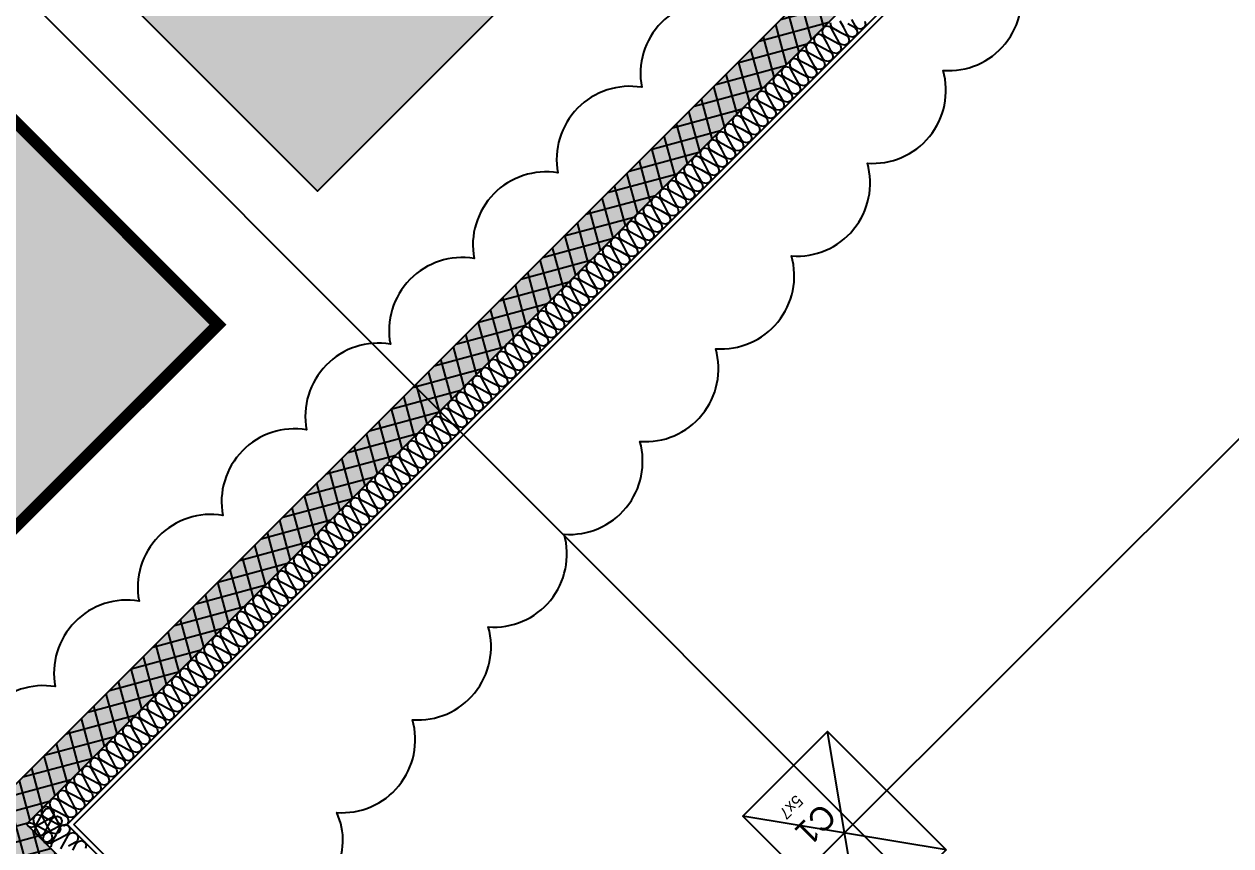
# Model space of a CAD drawing. Header units: millimetres. Extents: x -21000 to 567700, y 435000 to 850800.
# Drawn here: x 226627 to 231664, y 599095 to 602524 of the extents above; entities that cross this region are included whole.
import ezdxf
from ezdxf.xclip import XClip

# ---------------------------------------------------------------- set-up
doc = ezdxf.new("R2010")
doc.units = ezdxf.units.MM
doc.header["$LTSCALE"] = 700
doc.header["$XCLIPFRAME"] = 2
doc.linetypes.add('AB_Pbase$0$주차장기둥$0$CEN', pattern=[62, 60, -1, 0, -1])
doc.linetypes.add('HIDDEN', pattern=[9.525, 6.35, -3.175])
doc.layers.get('0').update_dxf_attribs({"color": 2})
doc.layers.get('Defpoints').update_dxf_attribs({"color": 171})
for name, color, linetype in [('AB_Pbase$0$ELE8', 8, 'Continuous'), ('AB_Pbase$0$FIN', 6, 'Continuous'), ('AB_Pbase$0$INS', 8, 'Continuous'), ('AB_Pbase$0$WAL', 3, 'Continuous'), ('AB_Pbase$0$경량벽체 세대창고 모듈', 4, 'HIDDEN'), ('AB_Pbase$0$주차-sol', 254, 'Continuous'), ('AB_Pbase$0$주차-여행', 221, 'Continuous'), ('AB_Pbase$0$주차-일반', 9, 'Continuous'), ('AB_Pbase$0$주차장기둥$0$CEN_P', 244, 'AB_Pbase$0$주차장기둥$0$CEN')]:
    doc.layers.add(name, color=color, linetype=linetype)
doc.layers.add('AB_Pbase$0$주차장기둥$0$DEFPOINT', color=247, linetype='Continuous', plot=False)
doc.styles.add('AB_Pbase$0$주차장기둥$0$맑은 고딕', font='')
doc.styles.get('AB_Pbase$0$주차장기둥$0$맑은 고딕').set_extended_font_data('Dotum')

# ---------------------------------------------------------------- blocks, each defined once
blk = doc.blocks.new('AB_Pbase$0$주차장기둥$0$cen 2bl 지하')
at = {"layer": 'AB_Pbase$0$주차장기둥$0$CEN_P', "color": 54}
for p, q in [((-61204.2, 83524.1), (-81015, 14504.8)), ((-130482.6, 82128.7), (39239.4, 33413))]:
    blk.add_line(p, q, dxfattribs=at)
blk = doc.blocks.new('AB_Pbase$0$주차장기둥$0$p기둥 5x7')
blk.add_lwpolyline([(-250, 350), (250, 350), (250, -350), (-250, -350)], close=True)
at = {"layer": 'AB_Pbase$0$주차장기둥$0$DEFPOINT'}
for p, q in [((250, 350), (-250, -350)), ((-250, 350), (250, -350))]:
    blk.add_line(p, q, dxfattribs=at)
at = {"layer": 'AB_Pbase$0$주차장기둥$0$DEFPOINT', "color": 6, "style": 'AB_Pbase$0$주차장기둥$0$맑은 고딕'}
for s, height, p in [('C1', 100, (-24.4, -160.2)), ('5x7', 50, (28.8, -258.5))]:
    blk.add_text(s, height=height, rotation=0, dxfattribs=at).set_placement(p)
blk = doc.blocks.new('AB_Pbase$0$주차장기둥')
for name, p, rotation in [('AB_Pbase$0$주차장기둥$0$cen 2bl 지하', (36991.8, -11666.7), 1.99999810188403), ('AB_Pbase$0$주차장기둥$0$p기둥 5x7', (-32055.9, 49776.3), 255.9848215677957)]:
    blk.add_blockref(name, p, dxfattribs=dict(rotation=rotation))
blk = doc.blocks.new('AB_Pbase$0$AB_Pbase-여행주차_')
at = {"layer": 'AB_Pbase$0$주차-sol'}
h = blk.add_hatch(color=252, dxfattribs=at)
h.paths.add_polyline_path([(54378012.4, -70102333.7), (54378012.4, -70097233.7), (54375512.4, -70097233.7), (54375512.4, -70102333.7)])
h.paths.add_polyline_path([(54377037.4, -70098358.7), (54377037.4, -70098508.7), (54377787.4, -70098508.7), (54377787.4, -70098358.7)], flags=16)
h.paths.add_polyline_path([(54376487.4, -70098358.7), (54376487.4, -70098508.7), (54375737.4, -70098508.7), (54375737.4, -70098358.7)], flags=16)
at = {"layer": 'AB_Pbase$0$주차-여행', "const_width": 50}
blk.add_lwpolyline([(54378012.4, -70102333.7), (54378012.4, -70097233.7), (54375512.4, -70097233.7), (54375512.4, -70102333.7)], close=True, dxfattribs=at)
blk = doc.blocks.new('AB_Pbase$0$주차일반')
at = {"layer": 'AB_Pbase$0$주차-sol'}
h = blk.add_hatch(color=254, dxfattribs=at)
h.dxf.hatch_style = 1
h.paths.add_polyline_path([(0, 0), (-2300, 0), (-2300, -5000), (0, -5000)])
h.paths.add_polyline_path([(-200, -3725), (-200, -3875), (-950, -3875), (-950, -3725)], flags=16)
h.paths.add_polyline_path([(-1350, -3725), (-1350, -3875), (-2100, -3875), (-2100, -3725)], flags=16)
at = {"layer": 'AB_Pbase$0$주차-일반', "color": 6}
blk.add_lwpolyline([(0, 0), (0, -5000), (-2300, -5000), (-2300, 0)], close=True, dxfattribs=at)
blk = doc.blocks.new('AB_Pbase$0$pppaaa_1_1')
at = {"layer": 'AB_Pbase$0$주차-여행', "rotation": 224.9848186016877}
blk.add_blockref('AB_Pbase$0$AB_Pbase-여행주차_', (88240010.4, -10538986.3), dxfattribs=at)
at = {"layer": 'AB_Pbase$0$주차-일반', "xscale": -1, "rotation": 44.98481870498729}
blk.add_blockref('AB_Pbase$0$주차일반', (224317.3, 605363.4), dxfattribs=at)
blk = doc.blocks.new('AB_Pbase')
at = {"layer": 'AB_Pbase$0$ELE8'}
h = blk.add_hatch(dxfattribs=at)
h.set_pattern_fill('NET', color=256, scale=20, angle=15.182184)
h.paths.add_polyline_path([(242568.3, 621077.2), (244588.7, 619957.3), (244661.4, 620088.5), (242509.8, 621281.1), (235027.7, 607783.1), (226424.5, 599184.4), (258210.1, 567381.9), (260268.4, 566241), (260341.1, 566372.2), (258301.3, 567502.9), (226636.7, 599184.4), (235148.7, 607691.9)])
h.paths.add_polyline_path([(247382.1, 630071), (247513.3, 629998.3), (244996.1, 625456.7), (246272.9, 624749), (245110.6, 622652.1), (244979.4, 622724.8), (246069, 624690.5), (244792, 625398.3)])
h.paths.add_polyline_path([(247988.2, 631164.3), (247876.7, 630963.1), (248007.8, 630890.4), (248119.4, 631091.6)])
h.paths.add_polyline_path([(255793.4, 631519.8), (255866.2, 631650.9), (250046.2, 634877.1), (248482.7, 632056.4), (248613.9, 631983.7), (250104.6, 634673.1)])
at = {"layer": 'AB_Pbase$0$경량벽체 세대창고 모듈'}
h = blk.add_hatch(dxfattribs=at)
h.set_pattern_fill('격자1', color=256)
h.set_pattern_definition([(360, (0, 0), (0, 1), []), (90, (0, 0), (-1, -1e-16), [])])
h.paths.add_polyline_path([(242568.3, 621077.2), (242641, 621208.4), (242509.8, 621281.1), (235027.7, 607783.1), (226424.5, 599184.4), (258210.1, 567381.9), (260268.4, 566241), (260341.1, 566372.2), (258301.3, 567502.9), (226636.7, 599184.4), (235148.7, 607691.9)])
h.paths.add_polyline_path([(247382.1, 630071), (247513.3, 629998.3), (244996.1, 625456.7), (246272.9, 624749), (245110.6, 622652.1), (244979.4, 622724.8), (246069, 624690.5), (244792, 625398.3)])
h.paths.add_polyline_path([(247988.2, 631164.3), (247876.7, 630963.1), (248007.8, 630890.4), (248119.4, 631091.6)])
h.paths.add_polyline_path([(255793.4, 631519.8), (255866.2, 631650.9), (250046.2, 634877.1), (248482.7, 632056.4), (248613.9, 631983.7), (250104.6, 634673.1)])
at = {"layer": 'AB_Pbase$0$FIN'}
for p, q in [((226806.4, 599184.3), (234042, 606416.1)), ((226834.6, 599184.3), (234042, 606387.8)), ((232550.1, 593437.5), (226806.4, 599184.3)), ((232564.2, 593451.7), (226834.6, 599184.3))]:
    blk.add_line(p, q, dxfattribs=at)
at = {"layer": 'AB_Pbase$0$INS'}
for points in [[(230136, 602536), (230139.4, 602522.4), (230133.5, 602509.7), (230120.7, 602503.7), (230106.3, 602506.3), (230097, 602515.6), (230082.1, 602543.2)], [(230065.2, 602526.2), (230092.7, 602511.4), (230102.1, 602502), (230105.5, 602488.5), (230099.5, 602475.7), (230086.8, 602469.8), (230072.4, 602472.3), (230063, 602481.7), (230048.2, 602509.3), (230033.3, 602536.8)], [(229991.8, 602530.9), (229994.3, 602516.5), (230003.6, 602507.2), (230031.2, 602492.3), (230058.8, 602477.4), (230068.1, 602468.1), (230071.5, 602454.5), (230065.6, 602441.8), (230052.8, 602435.9), (230038.4, 602438.4), (230029.1, 602447.7), (230014.2, 602475.3), (229999.4, 602502.9), (229990.1, 602512.2), (229976.5, 602515.6), (229963.8, 602509.7), (229957.8, 602497), (229960.4, 602482.6), (229969.7, 602473.2), (229997.3, 602458.4), (230024.8, 602443.5), (230034.2, 602434.2), (230037.6, 602420.6), (230031.6, 602407.9), (230018.9, 602401.9), (230004.5, 602404.5), (229995.1, 602413.8), (229980.3, 602441.4), (229965.4, 602469), (229956.1, 602478.3), (229942.5, 602481.7), (229929.8, 602475.8), (229923.9, 602463), (229926.4, 602448.6), (229935.7, 602439.3), (229963.3, 602424.4), (229990.9, 602409.6), (230000.2, 602400.2), (230003.6, 602386.7), (229997.7, 602373.9), (229984.9, 602368), (229970.5, 602370.5), (229961.2, 602379.9), (229946.3, 602407.5), (229931.5, 602435), (229922.2, 602444.4), (229908.6, 602447.8), (229895.9, 602441.8), (229889.9, 602429.1), (229892.5, 602414.7), (229901.8, 602405.4), (229929.4, 602390.5), (229956.9, 602375.6), (229966.3, 602366.3), (229969.7, 602352.7), (229963.7, 602340), (229951, 602334.1), (229936.6, 602336.6), (229927.2, 602346), (229912.4, 602373.5), (229897.5, 602401.1), (229888.2, 602410.4), (229874.6, 602413.8), (229861.9, 602407.9), (229856, 602395.2), (229858.5, 602380.8), (229867.8, 602371.4), (229895.4, 602356.6), (229923, 602341.7), (229932.3, 602332.4), (229935.7, 602318.8), (229929.8, 602306.1), (229917, 602300.1), (229902.6, 602302.7), (229893.3, 602312), (229878.4, 602339.6), (229863.6, 602367.2), (229854.3, 602376.5), (229840.7, 602379.9), (229828, 602374), (229822, 602361.3), (229824.6, 602346.8), (229833.9, 602337.5), (229861.5, 602322.6), (229889, 602307.8), (229898.4, 602298.4), (229901.8, 602284.9), (229895.8, 602272.1), (229883.1, 602266.2), (229868.7, 602268.8), (229859.3, 602278.1), (229844.5, 602305.7), (229829.6, 602333.2), (229820.3, 602342.6), (229806.7, 602346), (229794, 602340), (229788.1, 602327.3), (229790.6, 602312.9), (229799.9, 602303.6), (229827.5, 602288.7), (229855.1, 602273.8), (229864.4, 602264.5), (229867.8, 602250.9), (229861.9, 602238.2), (229849.1, 602232.3), (229834.7, 602234.8), (229825.4, 602244.2), (229810.5, 602271.7), (229795.7, 602299.3), (229786.4, 602308.7), (229772.8, 602312.1), (229760.1, 602306.1), (229754.1, 602293.4), (229756.7, 602279), (229766, 602269.6), (229793.6, 602254.8), (229821.1, 602239.9), (229830.5, 602230.6), (229833.9, 602217), (229827.9, 602204.3), (229815.2, 602198.3), (229800.8, 602200.9), (229791.4, 602210.2), (229776.6, 602237.8), (229761.7, 602265.4), (229752.4, 602274.7), (229738.8, 602278.1), (229726.1, 602272.2), (229720.2, 602259.5), (229722.7, 602245), (229732, 602235.7), (229759.6, 602220.8), (229787.2, 602206), (229796.5, 602196.6), (229799.9, 602183.1), (229794, 602170.3), (229781.2, 602164.4), (229766.8, 602167), (229757.5, 602176.3), (229742.6, 602203.9), (229727.8, 602231.5), (229718.5, 602240.8), (229704.9, 602244.2), (229692.2, 602238.3), (229686.2, 602225.5), (229688.8, 602211.1), (229698.1, 602201.8), (229725.7, 602186.9), (229753.2, 602172), (229762.6, 602162.7), (229766, 602149.1), (229760, 602136.4), (229747.3, 602130.5), (229732.9, 602133), (229723.5, 602142.4), (229708.7, 602169.9), (229693.8, 602197.5), (229684.5, 602206.9), (229670.9, 602210.3), (229658.2, 602204.3), (229652.3, 602191.6), (229654.8, 602177.2), (229664.1, 602167.8), (229691.7, 602153), (229719.3, 602138.1), (229728.6, 602128.8), (229732, 602115.2), (229726.1, 602102.5), (229713.3, 602096.5), (229698.9, 602099.1), (229689.6, 602108.4), (229674.7, 602136), (229659.9, 602163.6), (229650.6, 602172.9), (229637, 602176.3), (229624.3, 602170.4), (229618.3, 602157.7), (229620.9, 602143.2), (229630.2, 602133.9), (229657.8, 602119), (229685.3, 602104.2), (229694.7, 602094.8), (229698.1, 602081.3), (229692.1, 602068.5), (229679.4, 602062.6), (229665, 602065.2), (229655.6, 602074.5), (229640.8, 602102.1), (229625.9, 602129.7), (229616.6, 602139), (229603, 602142.4), (229590.3, 602136.5), (229584.4, 602123.7), (229586.9, 602109.3), (229596.2, 602100), (229623.8, 602085.1), (229651.4, 602070.3), (229660.7, 602060.9), (229664.1, 602047.3), (229658.2, 602034.6), (229645.4, 602028.7), (229631, 602031.2), (229621.7, 602040.6), (229606.8, 602068.1), (229592, 602095.7), (229582.7, 602105.1), (229569.1, 602108.5), (229556.4, 602102.5), (229550.4, 602089.8), (229553, 602075.4), (229562.3, 602066), (229589.9, 602051.2), (229617.4, 602036.3), (229626.8, 602027), (229630.2, 602013.4), (229624.2, 602000.7), (229611.5, 601994.7), (229597.1, 601997.3), (229587.7, 602006.6), (229572.9, 602034.2), (229558, 602061.8), (229548.7, 602071.1), (229535.1, 602074.5), (229522.4, 602068.6), (229516.5, 602055.9), (229519, 602041.4), (229528.3, 602032.1), (229555.9, 602017.2), (229583.5, 602002.4), (229592.8, 601993.1), (229596.2, 601979.5), (229590.3, 601966.7), (229577.5, 601960.8), (229563.1, 601963.4), (229553.8, 601972.7), (229538.9, 602000.3), (229524.1, 602027.9), (229514.8, 602037.2), (229501.2, 602040.6), (229488.5, 602034.7), (229482.5, 602021.9), (229485.1, 602007.5), (229494.4, 601998.2), (229522, 601983.3), (229549.5, 601968.5), (229558.9, 601959.1), (229562.3, 601945.5), (229556.3, 601932.8), (229543.6, 601926.9), (229529.2, 601929.4), (229519.8, 601938.8), (229505, 601966.3), (229490.1, 601993.9), (229480.8, 602003.3), (229467.2, 602006.7), (229454.5, 602000.7), (229448.6, 601988), (229451.1, 601973.6), (229460.4, 601964.2), (229488, 601949.4), (229515.6, 601934.5), (229524.9, 601925.2), (229528.3, 601911.6), (229522.4, 601898.9), (229509.6, 601892.9), (229495.2, 601895.5), (229485.9, 601904.8), (229471, 601932.4), (229456.2, 601960), (229446.9, 601969.3), (229433.3, 601972.7), (229420.6, 601966.8), (229414.6, 601954.1), (229417.2, 601939.6), (229426.5, 601930.3), (229454.1, 601915.4), (229481.6, 601900.6), (229491, 601891.3), (229494.4, 601877.7), (229488.4, 601865), (229475.7, 601859), (229461.3, 601861.6), (229451.9, 601870.9), (229437.1, 601898.5), (229422.2, 601926.1), (229412.9, 601935.4), (229399.3, 601938.8), (229386.6, 601932.9), (229380.7, 601920.1), (229383.2, 601905.7), (229392.5, 601896.4), (229420.1, 601881.5), (229447.7, 601866.7), (229457, 601857.3), (229460.4, 601843.7), (229454.5, 601831), (229441.7, 601825.1), (229427.3, 601827.6), (229418, 601837), (229403.1, 601864.6), (229388.3, 601892.1), (229379, 601901.5), (229365.4, 601904.9), (229352.7, 601898.9), (229346.7, 601886.2), (229349.3, 601871.8), (229358.6, 601862.4), (229386.2, 601847.6), (229413.7, 601832.7), (229423.1, 601823.4), (229426.5, 601809.8), (229420.5, 601797.1), (229407.8, 601791.2), (229393.4, 601793.7), (229384, 601803), (229369.2, 601830.6), (229354.3, 601858.2), (229345, 601867.5), (229331.4, 601870.9), (229318.7, 601865), (229312.8, 601852.3), (229315.3, 601837.8), (229324.6, 601828.5), (229352.2, 601813.7), (229379.8, 601798.8), (229389.1, 601789.5), (229392.5, 601775.9), (229386.6, 601763.2), (229373.8, 601757.2), (229359.4, 601759.8), (229350.1, 601769.1), (229335.2, 601796.7), (229320.4, 601824.3), (229311.1, 601833.6), (229297.5, 601837), (229284.8, 601831.1), (229278.8, 601818.3), (229281.4, 601803.9), (229290.7, 601794.6), (229318.3, 601779.7), (229345.8, 601764.9), (229355.2, 601755.5), (229358.6, 601741.9), (229352.6, 601729.2), (229339.9, 601723.3), (229325.5, 601725.8), (229316.1, 601735.2), (229301.3, 601762.8), (229286.4, 601790.3), (229277.1, 601799.7), (229263.5, 601803.1), (229250.8, 601797.1), (229244.9, 601784.4), (229247.4, 601770), (229256.7, 601760.6), (229284.3, 601745.8), (229311.9, 601730.9), (229321.2, 601721.6), (229324.6, 601708), (229318.7, 601695.3), (229305.9, 601689.4), (229291.5, 601691.9), (229282.2, 601701.2), (229267.3, 601728.8), (229252.5, 601756.4), (229243.2, 601765.7), (229229.6, 601769.1), (229216.9, 601763.2), (229210.9, 601750.5), (229213.5, 601736), (229222.8, 601726.7), (229250.4, 601711.9), (229277.9, 601697), (229287.3, 601687.7), (229290.7, 601674.1), (229284.7, 601661.4), (229272, 601655.4), (229257.6, 601658), (229248.2, 601667.3), (229233.4, 601694.9), (229218.5, 601722.5), (229209.2, 601731.8), (229195.6, 601735.2), (229182.9, 601729.3), (229177, 601716.5), (229179.5, 601702.1), (229188.8, 601692.8), (229216.4, 601677.9), (229244, 601663.1), (229253.3, 601653.7), (229256.7, 601640.2), (229250.8, 601627.4), (229238, 601621.5), (229223.6, 601624), (229214.3, 601633.4), (229199.4, 601661), (229184.6, 601688.5), (229175.3, 601697.9), (229161.7, 601701.3), (229149, 601695.3), (229143, 601682.6), (229145.6, 601668.2), (229154.9, 601658.8), (229182.5, 601644), (229210, 601629.1), (229219.4, 601619.8), (229222.8, 601606.2), (229216.8, 601593.5), (229204.1, 601587.6), (229189.7, 601590.1), (229180.3, 601599.4), (229165.5, 601627), (229150.6, 601654.6), (229141.3, 601663.9), (229127.7, 601667.3), (229115, 601661.4), (229109.1, 601648.7), (229111.6, 601634.3), (229120.9, 601624.9), (229148.5, 601610.1), (229176.1, 601595.2), (229185.4, 601585.9), (229188.8, 601572.3), (229182.9, 601559.6), (229170.1, 601553.6), (229155.7, 601556.2), (229146.4, 601565.5), (229131.5, 601593.1), (229116.7, 601620.7), (229107.4, 601630), (229093.8, 601633.4), (229081.1, 601627.5), (229075.1, 601614.7), (229077.7, 601600.3), (229087, 601591), (229114.6, 601576.1), (229142.1, 601561.3), (229151.5, 601551.9), (229154.9, 601538.4), (229148.9, 601525.6), (229136.2, 601519.7), (229121.8, 601522.2), (229112.4, 601531.6), (229097.6, 601559.2), (229082.7, 601586.7), (229073.4, 601596.1), (229059.8, 601599.5), (229047.1, 601593.5), (229041.2, 601580.8), (229043.7, 601566.4), (229053, 601557.1), (229080.6, 601542.2), (229108.2, 601527.3), (229117.5, 601518), (229120.9, 601504.4), (229115, 601491.7), (229102.2, 601485.8), (229087.8, 601488.3), (229078.5, 601497.6), (229063.6, 601525.2), (229048.8, 601552.8), (229039.5, 601562.1), (229025.9, 601565.5), (229013.2, 601559.6), (229007.2, 601546.9), (229009.8, 601532.5), (229019.1, 601523.1), (229046.7, 601508.3), (229074.2, 601493.4), (229083.6, 601484.1), (229087, 601470.5), (229081, 601457.8), (229068.3, 601451.8), (229053.9, 601454.4), (229044.5, 601463.7), (229029.7, 601491.3), (229014.8, 601518.9), (229005.5, 601528.2), (228991.9, 601531.6), (228979.2, 601525.7), (228973.3, 601512.9), (228975.8, 601498.5), (228985.1, 601489.2), (229012.7, 601474.3), (229040.3, 601459.5), (229049.6, 601450.1), (229053, 601436.6), (229047.1, 601423.8), (229034.3, 601417.9), (229019.9, 601420.4), (229010.6, 601429.8), (228995.7, 601457.4), (228980.9, 601484.9), (228971.6, 601494.3), (228958, 601497.7), (228945.3, 601491.7), (228939.3, 601479), (228941.9, 601464.6), (228951.2, 601455.3), (228978.8, 601440.4), (229006.3, 601425.5), (229015.7, 601416.2), (229019.1, 601402.6), (229013.1, 601389.9), (229000.4, 601384), (228986, 601386.5), (228976.6, 601395.9), (228961.8, 601423.4), (228946.9, 601451), (228937.6, 601460.3), (228924, 601463.7), (228911.3, 601457.8), (228905.4, 601445.1), (228907.9, 601430.7), (228917.2, 601421.3), (228944.8, 601406.5), (228972.4, 601391.6), (228981.7, 601382.3), (228985.1, 601368.7), (228979.2, 601356), (228966.4, 601350), (228952, 601352.6), (228942.7, 601361.9), (228927.8, 601389.5), (228913, 601417.1), (228903.7, 601426.4), (228890.1, 601429.8), (228877.4, 601423.9), (228871.4, 601411.2), (228874, 601396.7), (228883.3, 601387.4), (228910.9, 601372.5), (228938.4, 601357.7), (228947.8, 601348.3), (228951.2, 601334.8), (228945.2, 601322), (228932.5, 601316.1), (228918.1, 601318.7), (228908.7, 601328), (228893.9, 601355.6), (228879, 601383.1), (228869.7, 601392.5), (228856.1, 601395.9), (228843.4, 601389.9), (228837.5, 601377.2), (228840, 601362.8), (228849.3, 601353.5), (228876.9, 601338.6), (228904.5, 601323.7), (228913.8, 601314.4), (228917.2, 601300.8), (228911.3, 601288.1), (228898.5, 601282.2), (228884.1, 601284.7), (228874.8, 601294.1), (228859.9, 601321.6), (228845.1, 601349.2), (228835.8, 601358.6), (228822.2, 601362), (228809.5, 601356), (228803.5, 601343.3), (228806.1, 601328.9), (228815.4, 601319.5), (228843, 601304.7), (228870.5, 601289.8), (228879.9, 601280.5), (228883.3, 601266.9), (228877.3, 601254.2), (228864.6, 601248.2), (228850.2, 601250.8), (228840.8, 601260.1), (228826, 601287.7), (228811.1, 601315.3), (228801.8, 601324.6), (228788.2, 601328), (228775.5, 601322.1), (228769.6, 601309.4), (228772.1, 601294.9), (228781.4, 601285.6), (228809, 601270.7), (228836.6, 601255.9), (228845.9, 601246.5), (228849.3, 601233), (228843.4, 601220.2), (228830.6, 601214.3), (228816.2, 601216.9), (228806.9, 601226.2), (228792, 601253.8), (228777.2, 601281.4), (228767.9, 601290.7), (228754.3, 601294.1), (228741.6, 601288.2), (228735.6, 601275.4), (228738.2, 601261), (228747.5, 601251.7), (228775.1, 601236.8), (228802.6, 601221.9), (228812, 601212.6), (228815.4, 601199), (228809.4, 601186.3), (228796.7, 601180.4), (228782.3, 601182.9), (228772.9, 601192.3), (228758.1, 601219.8), (228743.2, 601247.4), (228733.9, 601256.8), (228720.3, 601260.2), (228707.6, 601254.2), (228701.7, 601241.5), (228704.2, 601227.1), (228713.5, 601217.7), (228741.1, 601202.9), (228768.7, 601188), (228778, 601178.7), (228781.4, 601165.1), (228775.5, 601152.4), (228762.7, 601146.4), (228748.3, 601149), (228739, 601158.3), (228724.1, 601185.9), (228709.3, 601213.5), (228700, 601222.8), (228686.4, 601226.2), (228673.7, 601220.3), (228667.7, 601207.6), (228670.3, 601193.1), (228679.6, 601183.8), (228707.2, 601168.9), (228734.7, 601154.1), (228744.1, 601144.7), (228747.5, 601131.2), (228741.5, 601118.4), (228728.8, 601112.5), (228714.4, 601115.1), (228705, 601124.4), (228690.2, 601152), (228675.3, 601179.6), (228666, 601188.9), (228652.4, 601192.3), (228639.7, 601186.4), (228633.8, 601173.6), (228636.3, 601159.2), (228645.6, 601149.9), (228673.2, 601135), (228700.8, 601120.2), (228710.1, 601110.8), (228713.5, 601097.2), (228707.6, 601084.5), (228694.8, 601078.6), (228680.4, 601081.1), (228671.1, 601090.5), (228656.2, 601118), (228641.4, 601145.6), (228632.1, 601155), (228618.5, 601158.4), (228605.8, 601152.4), (228599.8, 601139.7), (228602.4, 601125.3), (228611.7, 601115.9), (228639.3, 601101.1), (228666.8, 601086.2), (228676.2, 601076.9), (228679.6, 601063.3), (228673.6, 601050.6), (228660.9, 601044.6), (228646.5, 601047.2), (228637.1, 601056.5), (228622.3, 601084.1), (228607.4, 601111.7), (228598.1, 601121), (228584.5, 601124.4), (228571.8, 601118.5), (228565.9, 601105.8), (228568.4, 601091.3), (228577.7, 601082), (228605.3, 601067.1), (228632.9, 601052.3), (228642.2, 601043), (228645.6, 601029.4), (228639.7, 601016.6), (228626.9, 601010.7), (228612.5, 601013.3), (228603.2, 601022.6), (228588.3, 601050.2), (228573.5, 601077.8), (228564.2, 601087.1), (228550.6, 601090.5), (228537.9, 601084.6), (228531.9, 601071.8), (228534.5, 601057.4), (228543.8, 601048.1), (228571.4, 601033.2), (228598.9, 601018.4), (228608.3, 601009), (228611.7, 600995.4), (228605.7, 600982.7), (228593, 600976.8), (228578.6, 600979.3), (228569.2, 600988.7), (228554.4, 601016.2), (228539.5, 601043.8), (228530.2, 601053.2), (228516.6, 601056.6), (228503.9, 601050.6), (228498, 601037.9), (228500.5, 601023.5), (228509.8, 601014.1), (228537.4, 600999.3), (228565, 600984.4), (228574.3, 600975.1), (228577.7, 600961.5), (228571.8, 600948.8), (228559, 600942.8), (228544.6, 600945.4), (228535.3, 600954.7), (228520.4, 600982.3), (228505.6, 601009.9), (228496.3, 601019.2), (228482.7, 601022.6), (228470, 601016.7), (228464, 601004), (228466.6, 600989.5), (228475.9, 600980.2), (228503.5, 600965.3), (228531, 600950.5), (228540.4, 600941.2), (228543.8, 600927.6), (228537.8, 600914.9), (228525.1, 600908.9), (228510.7, 600911.5), (228501.3, 600920.8), (228486.5, 600948.4), (228471.6, 600976), (228462.3, 600985.3), (228448.7, 600988.7), (228436, 600982.8), (228430.1, 600970), (228432.6, 600955.6), (228441.9, 600946.3), (228469.5, 600931.4), (228497.1, 600916.6), (228506.4, 600907.2), (228509.8, 600893.6), (228503.9, 600880.9), (228491.1, 600875), (228476.7, 600877.5), (228467.4, 600886.9), (228452.5, 600914.5), (228437.7, 600942), (228428.4, 600951.4), (228414.8, 600954.8), (228402.1, 600948.8), (228396.1, 600936.1), (228398.7, 600921.7), (228408, 600912.3), (228435.6, 600897.5), (228463.1, 600882.6), (228472.5, 600873.3), (228475.9, 600859.7), (228469.9, 600847), (228457.2, 600841.1), (228442.8, 600843.6), (228433.4, 600852.9), (228418.6, 600880.5), (228403.7, 600908.1), (228394.4, 600917.4), (228380.8, 600920.8), (228368.1, 600914.9), (228362.2, 600902.2), (228364.7, 600887.7), (228374, 600878.4), (228401.6, 600863.6), (228429.2, 600848.7), (228438.5, 600839.4), (228441.9, 600825.8), (228436, 600813.1), (228423.2, 600807.1), (228408.8, 600809.7), (228399.5, 600819), (228384.6, 600846.6), (228369.8, 600874.2), (228360.5, 600883.5), (228346.9, 600886.9), (228334.2, 600881), (228328.2, 600868.2), (228330.8, 600853.8), (228340.1, 600844.5), (228367.7, 600829.6), (228395.2, 600814.8), (228404.6, 600805.4), (228408, 600791.8), (228402, 600779.1), (228389.3, 600773.2), (228374.9, 600775.7), (228365.5, 600785.1), (228350.7, 600812.7), (228335.8, 600840.2), (228326.5, 600849.6), (228312.9, 600853), (228300.2, 600847), (228294.3, 600834.3), (228296.8, 600819.9), (228306.1, 600810.5), (228333.7, 600795.7), (228361.3, 600780.8), (228370.6, 600771.5), (228374, 600757.9), (228368.1, 600745.2), (228355.3, 600739.3), (228340.9, 600741.8), (228331.6, 600751.1), (228316.7, 600778.7), (228301.9, 600806.3), (228292.6, 600815.6), (228279, 600819), (228266.3, 600813.1), (228260.3, 600800.4), (228262.9, 600785.9), (228272.2, 600776.6), (228299.8, 600761.8), (228327.3, 600746.9), (228336.7, 600737.6), (228340.1, 600724), (228334.1, 600711.3), (228321.4, 600705.3), (228307, 600707.9), (228297.6, 600717.2), (228282.8, 600744.8), (228267.9, 600772.4), (228258.6, 600781.7), (228245, 600785.1), (228232.3, 600779.2), (228226.4, 600766.4), (228228.9, 600752), (228238.2, 600742.7), (228265.8, 600727.8), (228293.4, 600713), (228302.7, 600703.6), (228306.1, 600690.1), (228300.2, 600677.3), (228287.4, 600671.4), (228273, 600673.9), (228263.7, 600683.3), (228248.8, 600710.9), (228234, 600738.4), (228224.7, 600747.8), (228211.1, 600751.2), (228198.4, 600745.2), (228192.4, 600732.5), (228195, 600718.1), (228204.3, 600708.7), (228231.9, 600693.9), (228259.4, 600679), (228268.8, 600669.7), (228272.2, 600656.1), (228266.2, 600643.4), (228253.5, 600637.5), (228239.1, 600640), (228229.7, 600649.3), (228214.9, 600676.9), (228200, 600704.5), (228190.7, 600713.8), (228177.1, 600717.2), (228164.4, 600711.3), (228158.5, 600698.6), (228161, 600684.2), (228170.3, 600674.8), (228197.9, 600660), (228225.5, 600645.1), (228234.8, 600635.8), (228238.2, 600622.2), (228232.3, 600609.5), (228219.5, 600603.5), (228205.1, 600606.1), (228195.8, 600615.4), (228180.9, 600643), (228166.1, 600670.6), (228156.8, 600679.9), (228143.2, 600683.3), (228130.5, 600677.4), (228124.5, 600664.6), (228127.1, 600650.2), (228136.4, 600640.9), (228164, 600626), (228191.5, 600611.2), (228200.9, 600601.8), (228204.3, 600588.3), (228198.3, 600575.5), (228185.6, 600569.6), (228171.2, 600572.1), (228161.8, 600581.5), (228147, 600609.1), (228132.1, 600636.6), (228122.8, 600646), (228109.2, 600649.4), (228096.5, 600643.4), (228090.6, 600630.7), (228093.1, 600616.3), (228102.4, 600607), (228130, 600592.1), (228157.6, 600577.2), (228166.9, 600567.9), (228170.3, 600554.3), (228164.4, 600541.6), (228151.6, 600535.7), (228137.2, 600538.2), (228127.9, 600547.5), (228113, 600575.1), (228098.2, 600602.7), (228088.9, 600612), (228075.3, 600615.4), (228062.6, 600609.5), (228056.6, 600596.8), (228059.2, 600582.4), (228068.5, 600573), (228096.1, 600558.2), (228123.6, 600543.3), (228133, 600534), (228136.4, 600520.4), (228130.4, 600507.7), (228117.7, 600501.7), (228103.3, 600504.3), (228093.9, 600513.6), (228079.1, 600541.2), (228064.2, 600568.8), (228054.9, 600578.1), (228041.3, 600581.5), (228028.6, 600575.6), (228022.7, 600562.8), (228025.2, 600548.4), (228034.5, 600539.1), (228062.1, 600524.2), (228089.7, 600509.4), (228099, 600500), (228102.4, 600486.5), (228096.5, 600473.7), (228083.7, 600467.8), (228069.3, 600470.3), (228060, 600479.7), (228045.1, 600507.3), (228030.3, 600534.8), (228021, 600544.2), (228007.4, 600547.6), (227994.7, 600541.6), (227988.7, 600528.9), (227991.3, 600514.5), (228000.6, 600505.2), (228028.2, 600490.3), (228055.7, 600475.4), (228065.1, 600466.1), (228068.5, 600452.5), (228062.5, 600439.8), (228049.8, 600433.9), (228035.4, 600436.4), (228026, 600445.8), (228011.2, 600473.3), (227996.3, 600500.9), (227987, 600510.3), (227973.4, 600513.6), (227960.7, 600507.7), (227954.8, 600495), (227957.3, 600480.6), (227966.6, 600471.2), (227994.2, 600456.4), (228021.8, 600441.5), (228031.1, 600432.2), (228034.5, 600418.6), (228028.6, 600405.9), (228015.8, 600399.9), (228001.4, 600402.5), (227992.1, 600411.8), (227977.2, 600439.4), (227962.4, 600467), (227953.1, 600476.3), (227939.5, 600479.7), (227926.8, 600473.8), (227920.8, 600461.1), (227923.4, 600446.6), (227932.7, 600437.3), (227960.3, 600422.4), (227987.8, 600407.6), (227997.2, 600398.2), (228000.6, 600384.7), (227994.6, 600371.9), (227981.9, 600366), (227967.5, 600368.6), (227958.1, 600377.9), (227943.3, 600405.5), (227928.4, 600433), (227919.1, 600442.4), (227905.5, 600445.8), (227892.8, 600439.8), (227886.9, 600427.1), (227889.4, 600412.7), (227898.7, 600403.4), (227926.3, 600388.5), (227953.9, 600373.6), (227963.2, 600364.3), (227966.6, 600350.7), (227960.7, 600338), (227947.9, 600332.1), (227933.5, 600334.6), (227924.2, 600344), (227909.3, 600371.5), (227894.5, 600399.1), (227885.2, 600408.5), (227871.6, 600411.9), (227858.9, 600405.9), (227852.9, 600393.2), (227855.5, 600378.8), (227864.8, 600369.4), (227892.4, 600354.6), (227919.9, 600339.7), (227929.3, 600330.4), (227932.7, 600316.8), (227926.7, 600304.1), (227914, 600298.1), (227899.6, 600300.7), (227890.2, 600310), (227875.4, 600337.6), (227860.5, 600365.2), (227851.2, 600374.5), (227837.6, 600377.9), (227824.9, 600372), (227819, 600359.3), (227821.5, 600344.8), (227830.8, 600335.5), (227858.4, 600320.6), (227886, 600305.8), (227895.3, 600296.4), (227898.7, 600282.9), (227892.8, 600270.1), (227880, 600264.2), (227865.6, 600266.8), (227856.3, 600276.1), (227841.4, 600303.7), (227826.6, 600331.3), (227817.3, 600340.6), (227803.7, 600344), (227791, 600338.1), (227785, 600325.3), (227787.6, 600310.9), (227796.9, 600301.6), (227824.5, 600286.7), (227852, 600271.8), (227861.4, 600262.5), (227864.8, 600248.9), (227858.8, 600236.2), (227846.1, 600230.3), (227831.7, 600232.8), (227822.3, 600242.2), (227807.5, 600269.7), (227792.6, 600297.3), (227783.3, 600306.7), (227769.7, 600310.1), (227757, 600304.1), (227751.1, 600291.4), (227753.6, 600277), (227762.9, 600267.6), (227790.5, 600252.8), (227818.1, 600237.9), (227827.4, 600228.6), (227830.8, 600215), (227824.9, 600202.3), (227812.1, 600196.3), (227797.7, 600198.9), (227788.4, 600208.2), (227773.5, 600235.8), (227758.7, 600263.4), (227749.4, 600272.7), (227735.8, 600276.1), (227723.1, 600270.2), (227717.1, 600257.5), (227719.7, 600243), (227729, 600233.7), (227756.6, 600218.8), (227784.1, 600204), (227793.5, 600194.6), (227796.9, 600181.1), (227790.9, 600168.3), (227778.2, 600162.4), (227763.8, 600165), (227754.4, 600174.3), (227739.6, 600201.9), (227724.7, 600229.5), (227715.4, 600238.8), (227701.8, 600242.2), (227689.1, 600236.3), (227683.2, 600223.5), (227685.7, 600209.1), (227695, 600199.8), (227722.6, 600184.9), (227750.2, 600170.1), (227759.5, 600160.7), (227762.9, 600147.1), (227757, 600134.4), (227744.2, 600128.5), (227729.8, 600131), (227720.5, 600140.4), (227705.6, 600167.9), (227690.8, 600195.5), (227681.5, 600204.9), (227667.9, 600208.3), (227655.2, 600202.3), (227649.2, 600189.6), (227651.8, 600175.2), (227661.1, 600165.8), (227688.7, 600151), (227716.2, 600136.1), (227725.6, 600126.8), (227729, 600113.2), (227723, 600100.5), (227710.3, 600094.5), (227695.9, 600097.1), (227686.5, 600106.4), (227671.7, 600134), (227656.8, 600161.6), (227647.5, 600170.9), (227633.9, 600174.3), (227621.2, 600168.4), (227615.3, 600155.7), (227617.8, 600141.2), (227627.1, 600131.9), (227654.7, 600117), (227682.3, 600102.2), (227691.6, 600092.9), (227695, 600079.3), (227689.1, 600066.5), (227676.3, 600060.6), (227661.9, 600063.2), (227652.6, 600072.5), (227637.7, 600100.1), (227622.9, 600127.7), (227613.6, 600137), (227600, 600140.4), (227587.3, 600134.5), (227581.3, 600121.7), (227583.9, 600107.3), (227593.2, 600098), (227620.8, 600083.1), (227648.3, 600068.3), (227657.7, 600058.9), (227661.1, 600045.3), (227655.1, 600032.6), (227642.4, 600026.7), (227628, 600029.2), (227618.6, 600038.6), (227603.8, 600066.1), (227588.9, 600093.7), (227579.6, 600103.1), (227566, 600106.5), (227553.3, 600100.5), (227547.4, 600087.8), (227549.9, 600073.4), (227559.2, 600064), (227586.8, 600049.2), (227614.4, 600034.3), (227623.7, 600025), (227627.1, 600011.4), (227621.2, 599998.7), (227608.4, 599992.7), (227594, 599995.3), (227584.7, 600004.6), (227569.8, 600032.2), (227555, 600059.8), (227545.7, 600069.1), (227532.1, 600072.5), (227519.4, 600066.6), (227513.4, 600053.9), (227516, 600039.4), (227525.3, 600030.1), (227552.9, 600015.2), (227580.4, 600000.4), (227589.8, 599991.1), (227593.2, 599977.5), (227587.2, 599964.8), (227574.5, 599958.8), (227560.1, 599961.4), (227550.7, 599970.7), (227535.9, 599998.3), (227521, 600025.9), (227511.7, 600035.2), (227498.1, 600038.6), (227485.4, 600032.7), (227479.5, 600019.9), (227482, 600005.5), (227491.3, 599996.2), (227518.9, 599981.3), (227546.5, 599966.5), (227555.8, 599957.1), (227559.2, 599943.5), (227553.3, 599930.8), (227540.5, 599924.9), (227526.1, 599927.4), (227516.8, 599936.8), (227501.9, 599964.4), (227487.1, 599991.9), (227477.8, 600001.3), (227464.2, 600004.7), (227451.5, 599998.7), (227445.5, 599986), (227448.1, 599971.6), (227457.4, 599962.2), (227485, 599947.4), (227512.5, 599932.5), (227521.9, 599923.2), (227525.3, 599909.6), (227519.3, 599896.9), (227506.6, 599891), (227492.2, 599893.5), (227482.8, 599902.8), (227468, 599930.4), (227453.1, 599958), (227443.8, 599967.3), (227430.2, 599970.7), (227417.5, 599964.8), (227411.6, 599952.1), (227414.1, 599937.6), (227423.4, 599928.3), (227451, 599913.5), (227478.6, 599898.6), (227487.9, 599889.3), (227491.3, 599875.7), (227485.4, 599863), (227472.6, 599857), (227458.2, 599859.6), (227448.9, 599868.9), (227434, 599896.5), (227419.2, 599924.1), (227409.9, 599933.4), (227396.3, 599936.8), (227383.6, 599930.9), (227377.6, 599918.1), (227380.2, 599903.7), (227389.5, 599894.4), (227417.1, 599879.5), (227444.6, 599864.7), (227454, 599855.3), (227457.4, 599841.8), (227451.4, 599829), (227438.7, 599823.1), (227424.3, 599825.6), (227414.9, 599835), (227400.1, 599862.6), (227385.2, 599890.1), (227375.9, 599899.5), (227362.3, 599902.9), (227349.6, 599896.9), (227343.7, 599884.2), (227346.2, 599869.8), (227355.5, 599860.4), (227383.1, 599845.6), (227410.7, 599830.7), (227420, 599821.4), (227423.4, 599807.8), (227417.5, 599795.1), (227404.7, 599789.2), (227390.3, 599791.7), (227381, 599801), (227366.1, 599828.6), (227351.3, 599856.2), (227342, 599865.5), (227328.4, 599868.9), (227315.7, 599863), (227309.7, 599850.3), (227312.3, 599835.8), (227321.6, 599826.5), (227349.2, 599811.7), (227376.7, 599796.8), (227386.1, 599787.5), (227389.5, 599773.9), (227383.5, 599761.2), (227370.8, 599755.2), (227356.4, 599757.8), (227347, 599767.1), (227332.2, 599794.7), (227317.3, 599822.3), (227308, 599831.6), (227294.4, 599835), (227281.7, 599829.1), (227275.8, 599816.3), (227278.3, 599801.9), (227287.6, 599792.6), (227315.2, 599777.7), (227342.8, 599762.9), (227352.1, 599753.5), (227355.5, 599740), (227349.6, 599727.2), (227336.8, 599721.3), (227322.4, 599723.8), (227313.1, 599733.2), (227298.2, 599760.8), (227283.4, 599788.3), (227274.1, 599797.7), (227260.5, 599801.1), (227247.8, 599795.1), (227241.8, 599782.4), (227244.4, 599768), (227253.7, 599758.6), (227281.3, 599743.8), (227308.8, 599728.9), (227318.2, 599719.6), (227321.6, 599706), (227315.6, 599693.3), (227302.9, 599687.4), (227288.5, 599689.9), (227279.1, 599699.2), (227264.3, 599726.8), (227249.4, 599754.4), (227240.1, 599763.7), (227226.5, 599767.1), (227213.8, 599761.2), (227207.9, 599748.5), (227210.4, 599734.1), (227219.7, 599724.7), (227247.3, 599709.9), (227274.9, 599695), (227284.2, 599685.7), (227287.6, 599672.1), (227281.7, 599659.4), (227268.9, 599653.4), (227254.5, 599656), (227245.2, 599665.3), (227230.3, 599692.9), (227215.5, 599720.5), (227206.2, 599729.8), (227192.6, 599733.2), (227179.9, 599727.3), (227173.9, 599714.5), (227176.5, 599700.1), (227185.8, 599690.8), (227213.4, 599675.9), (227240.9, 599661.1), (227250.3, 599651.7), (227253.7, 599638.2), (227247.7, 599625.4), (227235, 599619.5), (227220.6, 599622), (227211.2, 599631.4), (227196.4, 599659), (227181.5, 599686.5), (227172.2, 599695.9), (227158.6, 599699.3), (227145.9, 599693.3), (227140, 599680.6), (227142.5, 599666.2), (227151.8, 599656.9), (227179.4, 599642), (227207, 599627.1), (227216.3, 599617.8), (227219.7, 599604.2), (227213.8, 599591.5), (227201, 599585.6), (227186.6, 599588.1), (227177.3, 599597.4), (227162.4, 599625), (227147.6, 599652.6), (227138.3, 599661.9), (227124.7, 599665.3), (227112, 599659.4), (227106, 599646.7), (227108.6, 599632.3), (227117.9, 599622.9), (227145.5, 599608.1), (227173, 599593.2), (227182.4, 599583.9), (227185.8, 599570.3), (227179.8, 599557.6), (227167.1, 599551.6), (227152.7, 599554.2), (227143.3, 599563.5), (227128.5, 599591.1), (227113.6, 599618.7), (227104.3, 599628), (227090.7, 599631.4), (227078, 599625.5), (227072.1, 599612.7), (227074.6, 599598.3), (227083.9, 599589), (227111.5, 599574.1), (227139.1, 599559.3), (227148.4, 599549.9), (227151.8, 599536.4), (227145.9, 599523.6), (227133.1, 599517.7), (227118.7, 599520.2), (227109.4, 599529.6), (227094.5, 599557.2), (227079.7, 599584.7), (227070.4, 599594.1), (227056.8, 599597.5), (227044.1, 599591.5), (227038.1, 599578.8), (227040.7, 599564.4), (227050, 599555.1), (227077.6, 599540.2), (227105.1, 599525.3), (227114.5, 599516), (227117.9, 599502.4), (227111.9, 599489.7), (227099.2, 599483.8), (227084.8, 599486.3), (227075.4, 599495.7), (227060.6, 599523.2), (227045.7, 599550.8), (227036.4, 599560.2), (227022.8, 599563.5), (227010.1, 599557.6), (227004.2, 599544.9), (227006.7, 599530.5), (227016, 599521.1), (227043.6, 599506.3), (227071.2, 599491.4), (227080.5, 599482.1), (227083.9, 599468.5), (227078, 599455.8), (227065.2, 599449.8), (227050.8, 599452.4), (227041.5, 599461.7), (227026.6, 599489.3), (227011.8, 599516.9), (227002.5, 599526.2), (226988.9, 599529.6), (226976.2, 599523.7), (226970.2, 599511), (226972.8, 599496.5), (226982.1, 599487.2), (227009.7, 599472.3), (227037.2, 599457.5), (227046.6, 599448.1), (227049.9, 599434.6), (227044, 599421.8), (227031.3, 599415.9), (227016.9, 599418.5), (227007.5, 599427.8), (226992.7, 599455.4), (226977.8, 599482.9), (226968.5, 599492.3), (226954.9, 599495.7), (226942.2, 599489.7), (226936.3, 599477), (226938.8, 599462.6), (226948.1, 599453.3), (226975.7, 599438.4), (227003.3, 599423.5), (227012.6, 599414.2), (227016, 599400.6), (227010.1, 599387.9), (226997.3, 599382), (226982.9, 599384.5), (226973.6, 599393.9), (226958.7, 599421.4), (226943.9, 599449), (226934.6, 599458.4), (226921, 599461.8), (226908.3, 599455.8), (226902.3, 599443.1), (226904.8, 599428.7), (226914.2, 599419.3), (226941.8, 599404.5), (226969.3, 599389.6), (226978.7, 599380.3), (226982, 599366.7), (226976.1, 599354), (226963.4, 599348), (226949, 599350.6), (226939.6, 599359.9), (226924.8, 599387.5), (226909.9, 599415.1), (226900.6, 599424.4), (226887, 599427.8), (226874.3, 599421.9), (226868.4, 599409.2), (226870.9, 599394.7), (226880.2, 599385.4), (226907.8, 599370.5), (226935.4, 599355.7), (226944.7, 599346.3), (226948.1, 599332.8), (226942.2, 599320), (226929.4, 599314.1), (226915, 599316.7), (226905.7, 599326), (226890.8, 599353.6), (226876, 599381.2), (226866.7, 599390.5), (226853.1, 599393.9), (226840.4, 599388), (226834.4, 599375.2), (226836.9, 599360.8), (226846.3, 599351.5), (226873.9, 599336.6), (226901.4, 599321.7), (226910.8, 599312.4), (226914.1, 599298.8), (226908.2, 599286.1), (226895.5, 599280.2), (226881.1, 599282.7), (226871.7, 599292.1), (226856.9, 599319.6), (226842, 599347.2), (226832.7, 599356.6), (226819.1, 599360), (226806.4, 599354), (226800.5, 599341.3), (226803, 599326.9), (226812.3, 599317.5), (226839.9, 599302.7), (226867.5, 599287.8), (226876.8, 599278.5), (226880.2, 599264.9), (226874.3, 599252.2), (226861.5, 599246.2), (226847.1, 599248.8), (226837.8, 599258.1), (226822.9, 599285.7), (226808.1, 599313.3), (226798.8, 599322.6), (226785.2, 599326), (226772.5, 599320.1), (226766.5, 599307.4), (226769, 599292.9), (226778.4, 599283.6), (226806, 599268.7), (226833.5, 599253.9), (226842.9, 599244.5), (226846.2, 599231), (226840.3, 599218.2), (226827.6, 599212.3), (226813.2, 599214.9), (226803.8, 599224.2), (226789, 599251.8), (226774.1, 599279.4), (226764.8, 599288.7), (226751.2, 599292.1), (226738.5, 599286.2), (226732.6, 599273.4), (226735.1, 599259), (226744.4, 599249.7), (226772, 599234.8), (226799.6, 599220), (226808.9, 599210.6), (226812.3, 599197), (226806.4, 599184.3), (226793.6, 599178.4), (226779.2, 599180.9), (226769.9, 599190.3), (226755, 599217.8), (226740.2, 599245.4), (226730.9, 599254.8), (226717.3, 599258.2), (226704.6, 599252.2), (226698.6, 599239.5), (226701.1, 599225.1), (226710.5, 599215.7), (226738.1, 599200.9), (226765.6, 599186), (226775, 599176.7), (226778.3, 599163.1), (226772.4, 599150.4), (226759.7, 599144.4), (226745.3, 599147), (226735.9, 599156.3), (226721.1, 599183.9), (226706.2, 599211.5), (226696.9, 599220.8), (226683.3, 599224.2), (226670.6, 599218.3), (226664.7, 599205.6), (226667.2, 599191.1), (226676.5, 599181.8), (226704.1, 599166.9), (226731.7, 599152.1), (226741, 599142.8), (226744.4, 599129.2), (226738.5, 599116.4), (226725.7, 599110.5), (226711.3, 599113.1), (226702, 599122.4), (226687.1, 599150), (226672.3, 599177.6), (226663, 599186.9), (226649.4, 599190.3), (226636.7, 599184.4)], [(226642.7, 599178.4), (226655.4, 599172.4), (226669.8, 599175), (226679.1, 599184.3), (226694, 599211.9), (226708.9, 599239.4), (226718.2, 599248.8), (226731.8, 599252.2), (226744.5, 599246.2), (226750.4, 599233.5), (226747.9, 599219.1), (226738.5, 599209.7), (226711, 599194.9), (226683.4, 599180), (226674, 599170.7), (226670.6, 599157.1), (226676.6, 599144.4), (226689.3, 599138.5), (226703.7, 599141), (226713.1, 599150.3), (226727.9, 599177.9), (226742.8, 599205.5), (226752.1, 599214.8), (226765.7, 599218.2), (226778.4, 599212.3), (226784.4, 599199.5), (226781.8, 599185.1), (226772.5, 599175.8), (226744.9, 599160.9), (226717.3, 599146.1), (226708, 599136.8), (226704.6, 599123.2), (226710.5, 599110.5), (226723.2, 599104.5), (226737.7, 599107.1), (226747, 599116.4), (226761.9, 599144), (226776.7, 599171.5), (226786.1, 599180.9), (226799.6, 599184.3), (226812.4, 599178.3), (226818.3, 599165.6), (226815.7, 599151.2), (226806.4, 599141.8), (226778.8, 599127), (226751.2, 599112.1), (226741.9, 599102.8), (226738.5, 599089.2)], [(226780.9, 599082.4), (226795.8, 599110), (226810.6, 599137.6), (226820, 599146.9), (226833.6, 599150.3), (226846.3, 599144.4), (226852.2, 599131.6), (226849.7, 599117.2), (226840.3, 599107.9), (226812.8, 599093)], [(226829.7, 599076.1), (226844.6, 599103.6), (226853.9, 599113), (226867.5, 599116.4), (226880.2, 599110.4), (226886.2, 599097.7), (226883.6, 599083.3)]]:
    blk.add_lwpolyline(points, dxfattribs=at)
at = {"layer": 'AB_Pbase$0$WAL'}
blk.add_lwpolyline([(244588.7, 619957.3), (244661.4, 620088.5), (242509.8, 621281.1), (235027.7, 607783.1), (226424.5, 599184.4), (258210.1, 567381.9), (260268.4, 566241), (260341.1, 566372.2), (258301.3, 567502.9), (226636.7, 599184.4), (235148.7, 607691.9), (242568.3, 621077.2)], close=True, dxfattribs=at)
at = {"rotation": 329.0000000345588}
blk.add_blockref('AB_Pbase$0$주차장기둥', (231892.5, 539971.5), dxfattribs=at)
at = {"layer": 'AB_Pbase$0$WAL'}
ref = blk.add_blockref('AB_Pbase$0$pppaaa_1_1', (0, 0), dxfattribs=dict(at, rotation=359.9999999999999))
XClip(ref).set_block_clipping_path([(-396188.9384898804, 0.0133324571), (493845.7278262604, 839949.4046300659)])

msp = doc.modelspace()

# ---------------------------------------------------------------- block references
ref = msp.add_blockref('AB_Pbase', (0, 0))
XClip(ref).set_block_clipping_path([(-0.000000015, 445500.0000000148), (493845.7187941075, 839949.3912975936)])

# ---------------------------------------------------------------- next in the draw order: linework, layer by layer
at = {"layer": 'Defpoints'}
for points in [[(231595.2, 594953.7, 0.520567), (231242.5, 595308.1, 0.520567), (230889.7, 595662.4, 0.520567), (230537, 596016.8, 0.520567), (230184.2, 596371.1, 0.520567), (229831.5, 596725.5, 0.520567), (229478.7, 597079.8, 0.520567), (229126, 597434.2, 0.520567), (228773.2, 597788.5, 0.520567), (228420.5, 598142.9, 0.520567), (228067.7, 598497.3, 0.520567), (227715, 598851.6, 0.520567), (227931.8, 599233.8, 0.520567), (228248.3, 599620.9, 0.520567), (228564.8, 600008, 0.520567), (228881.2, 600395.2, 0.520567), (229197.7, 600782.3, 0.520567), (229514.2, 601169.4, 0.520567), (229830.6, 601556.5, 0.520567), (230147.1, 601943.6, 0.520567), (230463.6, 602330.7, 0.520567), (230780, 602717.8, 0.520567)], [(229554.7, 602617.7, 0.520567), (229205, 602260.4, 0.520567), (228855.2, 601903.1, 0.520567), (228505.5, 601545.7, 0.520567), (228155.8, 601188.4, 0.520567), (227806, 600831.1, 0.520567), (227456.3, 600473.7, 0.520567), (227106.6, 600116.4, 0.520567), (226756.8, 599759.1, 0.520567), (226407.1, 599401.7, 0.520567), (226176.4, 599044.9, 0.520567), (226529, 598690.4, 0.520567), (226881.7, 598335.9, 0.520567), (227234.3, 597981.5, 0.520567), (227586.9, 597627, 0.520567), (227939.6, 597272.6, 0.520567), (228292.2, 596918.1, 0.520567), (228644.9, 596563.6, 0.520567), (228997.5, 596209.2, 0.520567), (229350.1, 595854.7, 0.520567), (229702.8, 595500.2, 0.520567), (230055.4, 595145.8, 0.520567)]]:
    msp.add_lwpolyline(points, format="xyb", dxfattribs=at)

doc.saveas('drawing.dxf')
